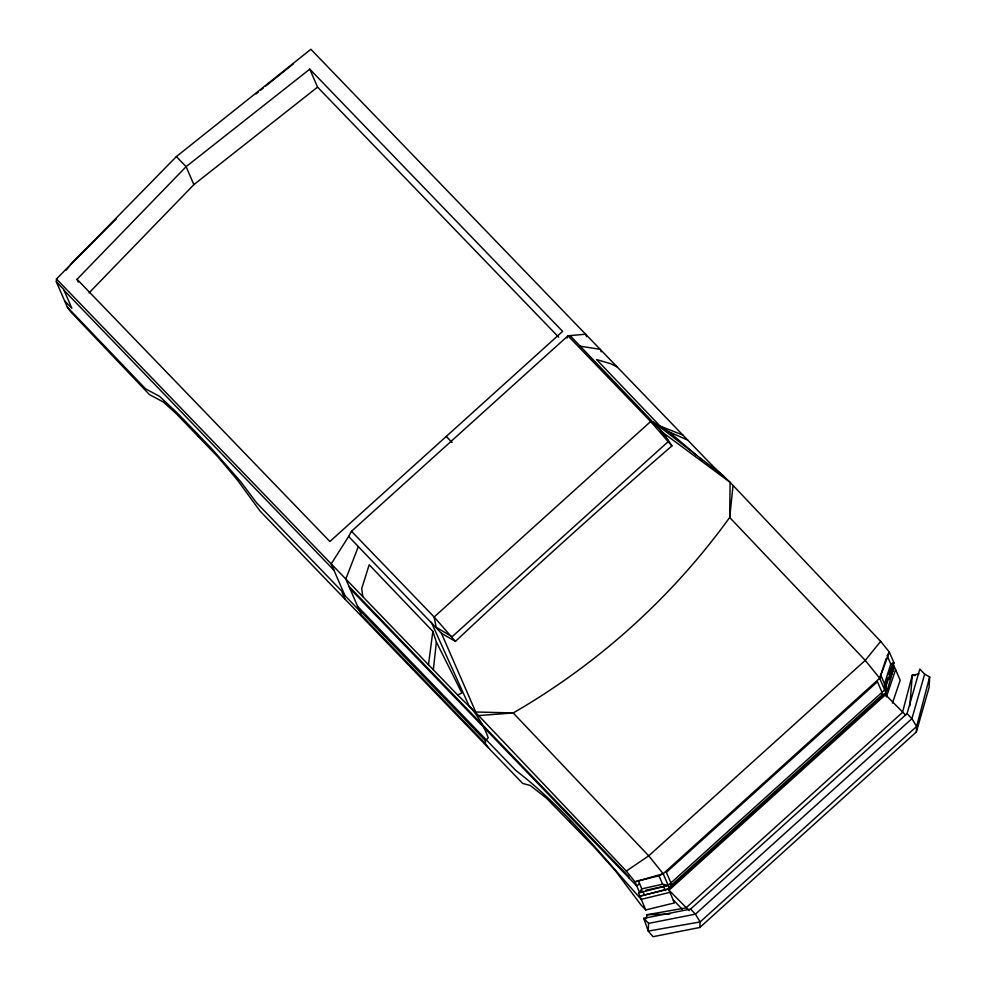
<?xml version="1.0" encoding="UTF-8"?>
<svg xmlns="http://www.w3.org/2000/svg" width="986" height="986" viewBox="0 0 986 986"><rect width="100%" height="100%" fill="white"/><g stroke="black" fill="none" stroke-linecap="round" stroke-linejoin="round"><path stroke-width="1.48" d="M645.805 909.93L640.937 904.889L615.547 870.983L594.718 847.64L546.552 798.266L530.308 785.497L522.728 783.451L260.156 511.167L237.195 479.775L217.881 456.851L176.556 413.984L163.343 402.029L149.379 394.536L70.659 311.749L67.319 307.114L56.338 281.749L56.485 278.989L176.383 156.577L310.873 49.3L712.028 465.306L730.108 482.302L880.695 641.381L889.36 652.116L893.932 662.678L884.713 689.867L668.212 885.354L638.484 893.02L645.805 909.93L674.473 902.905L668.52 889.175L670.776 885.674L881.866 695.081L886.081 693.047L886.365 688.08M488.686 748.164L485.346 743.53L485.482 740.757L359.064 609.656M670.776 885.674L670.924 882.914L666.351 872.339L877.441 681.745L882.014 692.32L881.866 695.081M699.838 927.469L700.134 921.947L695.413 914.145L690.557 909.104L643.759 918.336L648.209 931.104L653.052 936.7L699.838 927.469L916.339 731.994L929.095 687.464L929.662 676.975L924.671 674.141L919.802 669.087L907.058 713.617L690.557 909.104M916.339 731.994L916.635 726.46L929.662 676.975M643.759 918.336L648.628 923.377L648.209 931.104L700.134 921.947L916.635 726.46L911.914 718.658L907.058 713.617M912.075 678.343L912.272 675.274L918.952 673.882M909.844 705.68L912.272 675.274L915.168 675.558M732.992 485.876L729.702 517.465A705.298 701.243 58.5 0 1 513.201 712.952L478.604 715.577L457.64 694.994L56.485 278.989M433.322 669.777L436.379 642.046L432.854 631.385L369.183 564.781L361.726 588.531L362.823 596.666M428.466 664.737L432.854 631.385M646.323 918.644L647.062 914.737L685.997 907.872L902.498 712.397L912.272 675.274M586.707 336.731L585.61 334.205L567.985 335.795L351.484 531.269L348.637 536.483L441.481 633.345L475.72 711.991L513.201 712.952L648.739 855.836L663.184 873.732L669.58 888.522L639.852 896.188L668.52 889.175L885.021 693.688L887.277 690.188L894.24 666.499L889.877 679.379M924.671 674.141L911.914 718.658L695.413 914.145L648.628 923.377M478.604 715.577L626.307 871.069L634.972 881.804L658.956 875.765L663.184 873.732L879.685 678.245L886.217 658.438M887.277 690.188L885.453 685.96L884.713 689.867L884.528 683.853L890.765 664.071L887.117 655.616M885.896 684.555L888.115 677.481M889.015 674.658L891.233 667.596M895.621 669.667L886.402 696.855L885.021 693.688M892.429 703.129L900.193 680.241L892.872 663.332L893.932 662.678L891.689 666.179L893.513 670.406M886.081 693.047L879.685 678.245L889.36 652.116L887.856 654.445M358.362 546.564L345.803 579.016L361.344 614.944L485.346 743.53M567.098 338.075L567.985 335.795L650.649 421.515L671.922 445.906A2202.995 651.647 -44 0 0 455.421 641.393L441.481 633.345M711.239 467.204L712.028 465.306M348.637 536.483L331.21 563.893L344.927 595.593M663.184 873.732L634.972 881.804L639.544 892.367L641.787 888.867L662.617 884.22L668.212 885.354L645.682 890.321M880.695 641.381L865.24 660.361L648.739 855.836L626.307 871.069M66.05 270.201L72.853 262.128L116.385 218.843M77.031 279.297L186.107 166.671L309.777 69.156L562.624 331.37L329.879 541.511L77.031 279.297L78.239 282.07M89.085 292.842L193.885 184.629L317.554 87.125L309.777 69.156M639.507 883.592L636.796 886.032L349.919 588.531M256.015 93.966L258.394 92.018M260.785 90.059L263.163 88.111M265.542 86.164L293.125 64.065M485.482 740.757L488.206 737.762C483.916 725.832 477.273 714.961 468.88 705.483L431.301 622.203M457.64 694.994L461.867 692.961L436.379 642.046M890.765 664.071L893.932 662.678M639.544 892.367L642.712 890.987L644.536 895.214M669.901 892.342L641.233 899.355C601.213 854.862 563.4 806.93 515.715 770.374L357.696 606.489M647.062 914.737L669.716 914.034M580.273 346.197L600.191 349.327L601.263 351.792M617.211 366.977L610.704 363.723L596.505 359.52L660.176 426.137L682.854 435.048M660.176 426.137L669.112 431.905L687.71 440.089M570.549 336.115L663.393 432.977L730.108 482.302L729.702 517.465L865.24 660.361L879.685 678.245M653.213 421.835L723.268 475.794L725.191 478.185M669.112 431.905L696.621 455.372M700.06 458.305L702.352 460.252M905.69 715.121L885.49 694.748L668.976 890.222L689.189 910.596M317.554 87.125L558.655 337.163M176.383 156.577L186.107 166.671L193.885 184.629M446.251 436.441L452.093 442.492M351.484 531.269L434.148 616.99L455.421 641.393M673.093 899.737L682.312 909.289M56.338 281.749L63.634 289.317L71.867 308.335L64.571 300.767M64.09 290.377L333.958 570.228M349.007 586.411L628.587 876.357L629.512 878.464M342.499 593.067L359.52 610.716M67.319 307.114L145.571 388.841L159.535 396.335L177.616 413.331L211.645 448.63L240.683 481.649L256.496 502.712L341.587 590.947L345.248 599.402M663.393 432.977L671.922 445.906M880.88 675.398L884.528 683.853M658.956 875.765L662.617 884.22M663.529 886.328L665.365 890.555M638.139 880.424L641.787 888.867M569.501 820.315L570.413 822.423M197.064 433.507L198.432 436.675M650.649 421.515L434.148 616.99L436.157 627.244L452.081 636.759L668.582 441.272L658.069 426.876L650.649 421.515"/></g></svg>
